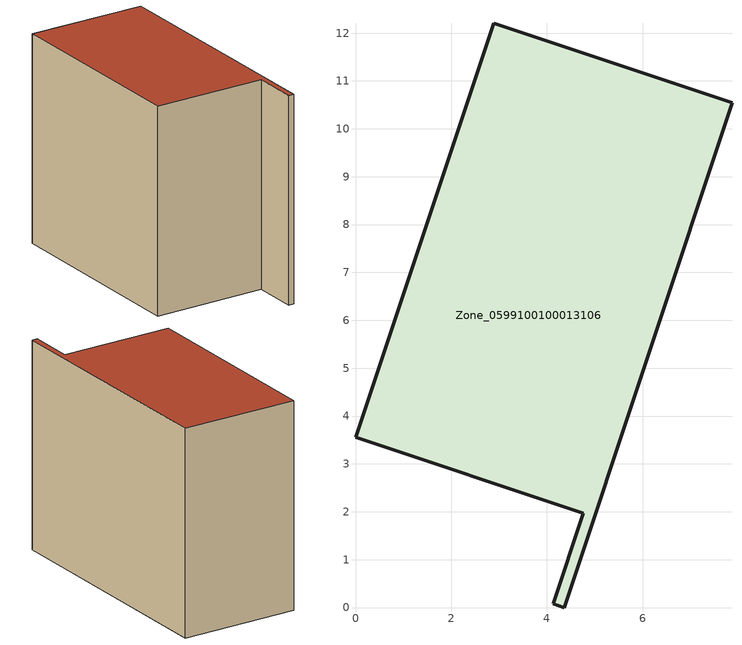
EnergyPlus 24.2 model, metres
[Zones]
Zone_0599100100013106
 floor ground (C_G): 2.88,12.2 7.87,10.55 4.36,0 4.13,0.08 4.76,1.97 0,3.55 z0
 wall outside (C_F): 7.87,10.55 2.88,12.2 0,3.55 4.76,1.97 4.13,0.08 4.36,0 7.87,10.55 z0:9.16
 roof outside (C_R): 4.36,0 7.87,10.55 2.88,12.2 0,3.55 4.76,1.97 4.13,0.08 z9.16
[BUILDING]
Pand.0599100100013106: North Axis=0; Terrain=City; Loads Convergence Tolerance Value=0.04; Temperature Convergence Tolerance Value=0.4; Solar Distribution=FullExterior; Maximum Number of Warmup Days=25; Minimum Number of Warmup Days=1
[Site:Location]
Rotterdam.The.Hague.AP_ZH_NLD Design_Conditions: Latitude=51.96; Longitude=4.45; Time Zone=1; Elevation=-4.5
[SITE:GROUNDTEMPERATURE:BUILDINGSURFACE]
18, 18, 18, 18, 18, 18, 18, 18, 18, 18, 18, 18
[MATERIAL] Thermal Absorptance=0.9; Solar Absorptance=0.7; Visible Absorptance=0.7
Name | Roughness | Thickness | Conductivity | Density | Specific Heat
G.TI.2015-2018 | MediumSmooth | 0.15 | 0.0428571 | 540 | 1210
F.TI.2015-2018 | Rough | 0.3 | 0.0666667 | 1920 | 840
R.TI.2015-2018 | MediumRough | 0.2 | 0.0333333 | 1500 | 1000
[CONSTRUCTION]
C_G: G.TI.2015-2018
C_F: F.TI.2015-2018
C_R: R.TI.2015-2018
[ZONE]
Zone_0599100100013106: Type=1; Multiplier=1; Ceiling Height=Autocalculate; Volume=Autocalculate; Floor Area=autocalculate; Part of Total Floor Area=Yes
[ZONEINFILTRATION:DESIGNFLOWRATE]
Infil_Zone_0599100100013106: Zone or ZoneList or Space or SpaceList=Zone_0599100100013106; Schedule=AlwaysOn; Design Flow Rate Calculation Method=Flow/Area; Flow Rate per Floor Area=0.0015; Constant Term Coefficient=1; Temperature Term Coefficient=0; Velocity Term Coefficient=0; Velocity Squared Term Coefficient=0
[HVACTEMPLATE:ZONE:IDEALLOADSAIRSYSTEM]
Zone_0599100100013106: Maximum Heating Supply Air Temperature=50; Minimum Cooling Supply Air Temperature=13; Maximum Heating Supply Air Humidity Ratio=0.0156; Minimum Cooling Supply Air Humidity Ratio=0.0077; Heating Limit=NoLimit; Cooling Limit=NoLimit; Dehumidification Control Type=ConstantSensibleHeatRatio; Cooling Sensible Heat Ratio=0.7; Dehumidification Setpoint=60; Humidification Control Type=None; Humidification Setpoint=30; Outdoor Air Method=None; Outdoor Air Flow Rate per Person=0.00944; Outdoor Air Flow Rate per Zone Floor Area=0; Outdoor Air Flow Rate per Zone=0; Demand Controlled Ventilation Type=None; Outdoor Air Economizer Type=NoEconomizer; Heat Recovery Type=None; Sensible Heat Recovery Effectiveness=0.7; Latent Heat Recovery Effectiveness=0.65
[ZONECONTROL:THERMOSTAT]
ThermostatControl_Zone_0599100100013106: Zone or ZoneList=Zone_0599100100013106; Control Type Schedule=DualSetpointControlType; Control 1=Thermostat_Zone_0599100100013106; Temperature Difference Between Cutout And Setpoint=0
[THERMOSTATSETPOINT:DUALSETPOINT]
Thermostat_Zone_0599100100013106: Heating Setpoint Temperature Schedule=HeatingSetpoint_Zone_0599100100013106; Cooling Setpoint Temperature Schedule=CoolingSetpoint_Zone_0599100100013106
[SCHEDULE:COMPACT]
HeatingSetpoint_Zone_0599100100013106: Through: 12/31, For: AllDays, Until: 24:00, 21
CoolingSetpoint_Zone_0599100100013106: Through: 12/31, For: AllDays, Until: 24:00, 24
DualSetpointControlType: Through: 12/31, For: AllDays, Until: 24:00, 4
AlwaysOn: Through: 12/31, For: AllDays, Until: 24:00, 1
